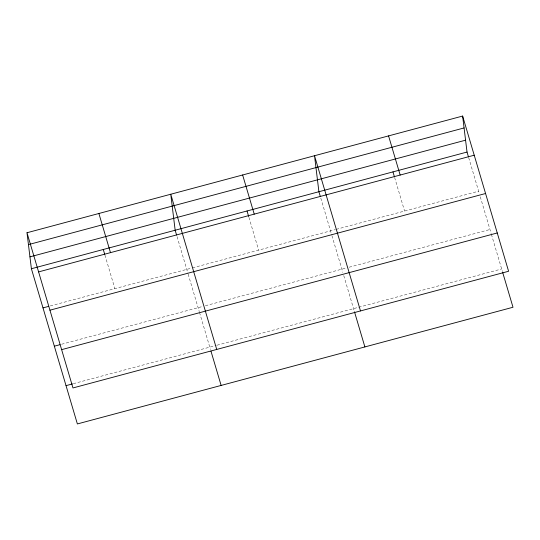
<?xml version="1.0" encoding="UTF-8"?>
<svg xmlns="http://www.w3.org/2000/svg" width="540" height="540" viewBox="0 0 540 540"><rect width="100%" height="100%" fill="white"/><g stroke="black" fill="none" stroke-linecap="round" stroke-linejoin="round"><path stroke-width="0.41" stroke-dasharray="2.7 2.03" d="M50.267 305.944L191.599 268.09M192.409 267.874L335.394 229.574M336.211 229.351L478.622 191.207M61.607 344.243L202.136 306.599M205.369 305.735L345.924 268.083M349.178 267.212L489.969 229.5M73.298 383.697L216.25 345.411M217.053 345.195L501.653 268.961M468.686 157.646L479.331 193.597M480.276 196.79L491.164 233.53M491.4 234.333L502.362 271.35M394.625 177.484L404.568 211.046M320.807 198.119L331.695 234.866M331.931 235.669L342.812 272.396M343.764 275.616L354.254 311.026M248.927 217.37L258.633 250.135M177.053 236.628L187.934 273.375M188.17 274.172L199.294 311.708M199.53 312.512L210.492 349.535M104.936 255.083L114.878 288.637"/><path stroke-width="0.81" d="M27 232.747L462.625 116.059L508.599 271.262L72.974 387.95L27 232.747L31.401 268.738L77.375 423.94L513 307.253L502.598 272.153M28.451 244.62L464.083 127.94M29.95 256.865L465.575 140.177M31.401 268.738L467.026 152.05L462.625 116.059M38.596 271.897L474.228 155.21M42.998 307.894L48.647 306.376M49.943 310.19L485.568 193.509M54.338 346.187L59.994 344.675M61.628 349.65L497.259 232.963M66.028 385.648L72.488 383.913M467.026 152.05L468.45 156.85M388.57 135.898L400.167 175.048M392.971 171.889L394.389 176.681M360.49 310.932L314.516 155.729L318.911 191.727L320.335 196.519M354.49 311.823L364.885 346.93M242.636 174.987L254.232 214.137M247.037 210.978L248.69 216.574M216.729 349.441L170.755 194.238L175.156 230.236L176.573 235.028M210.965 351.128L221.13 385.439M98.881 213.489L110.477 252.646M103.275 249.487L104.699 254.279"/></g></svg>
